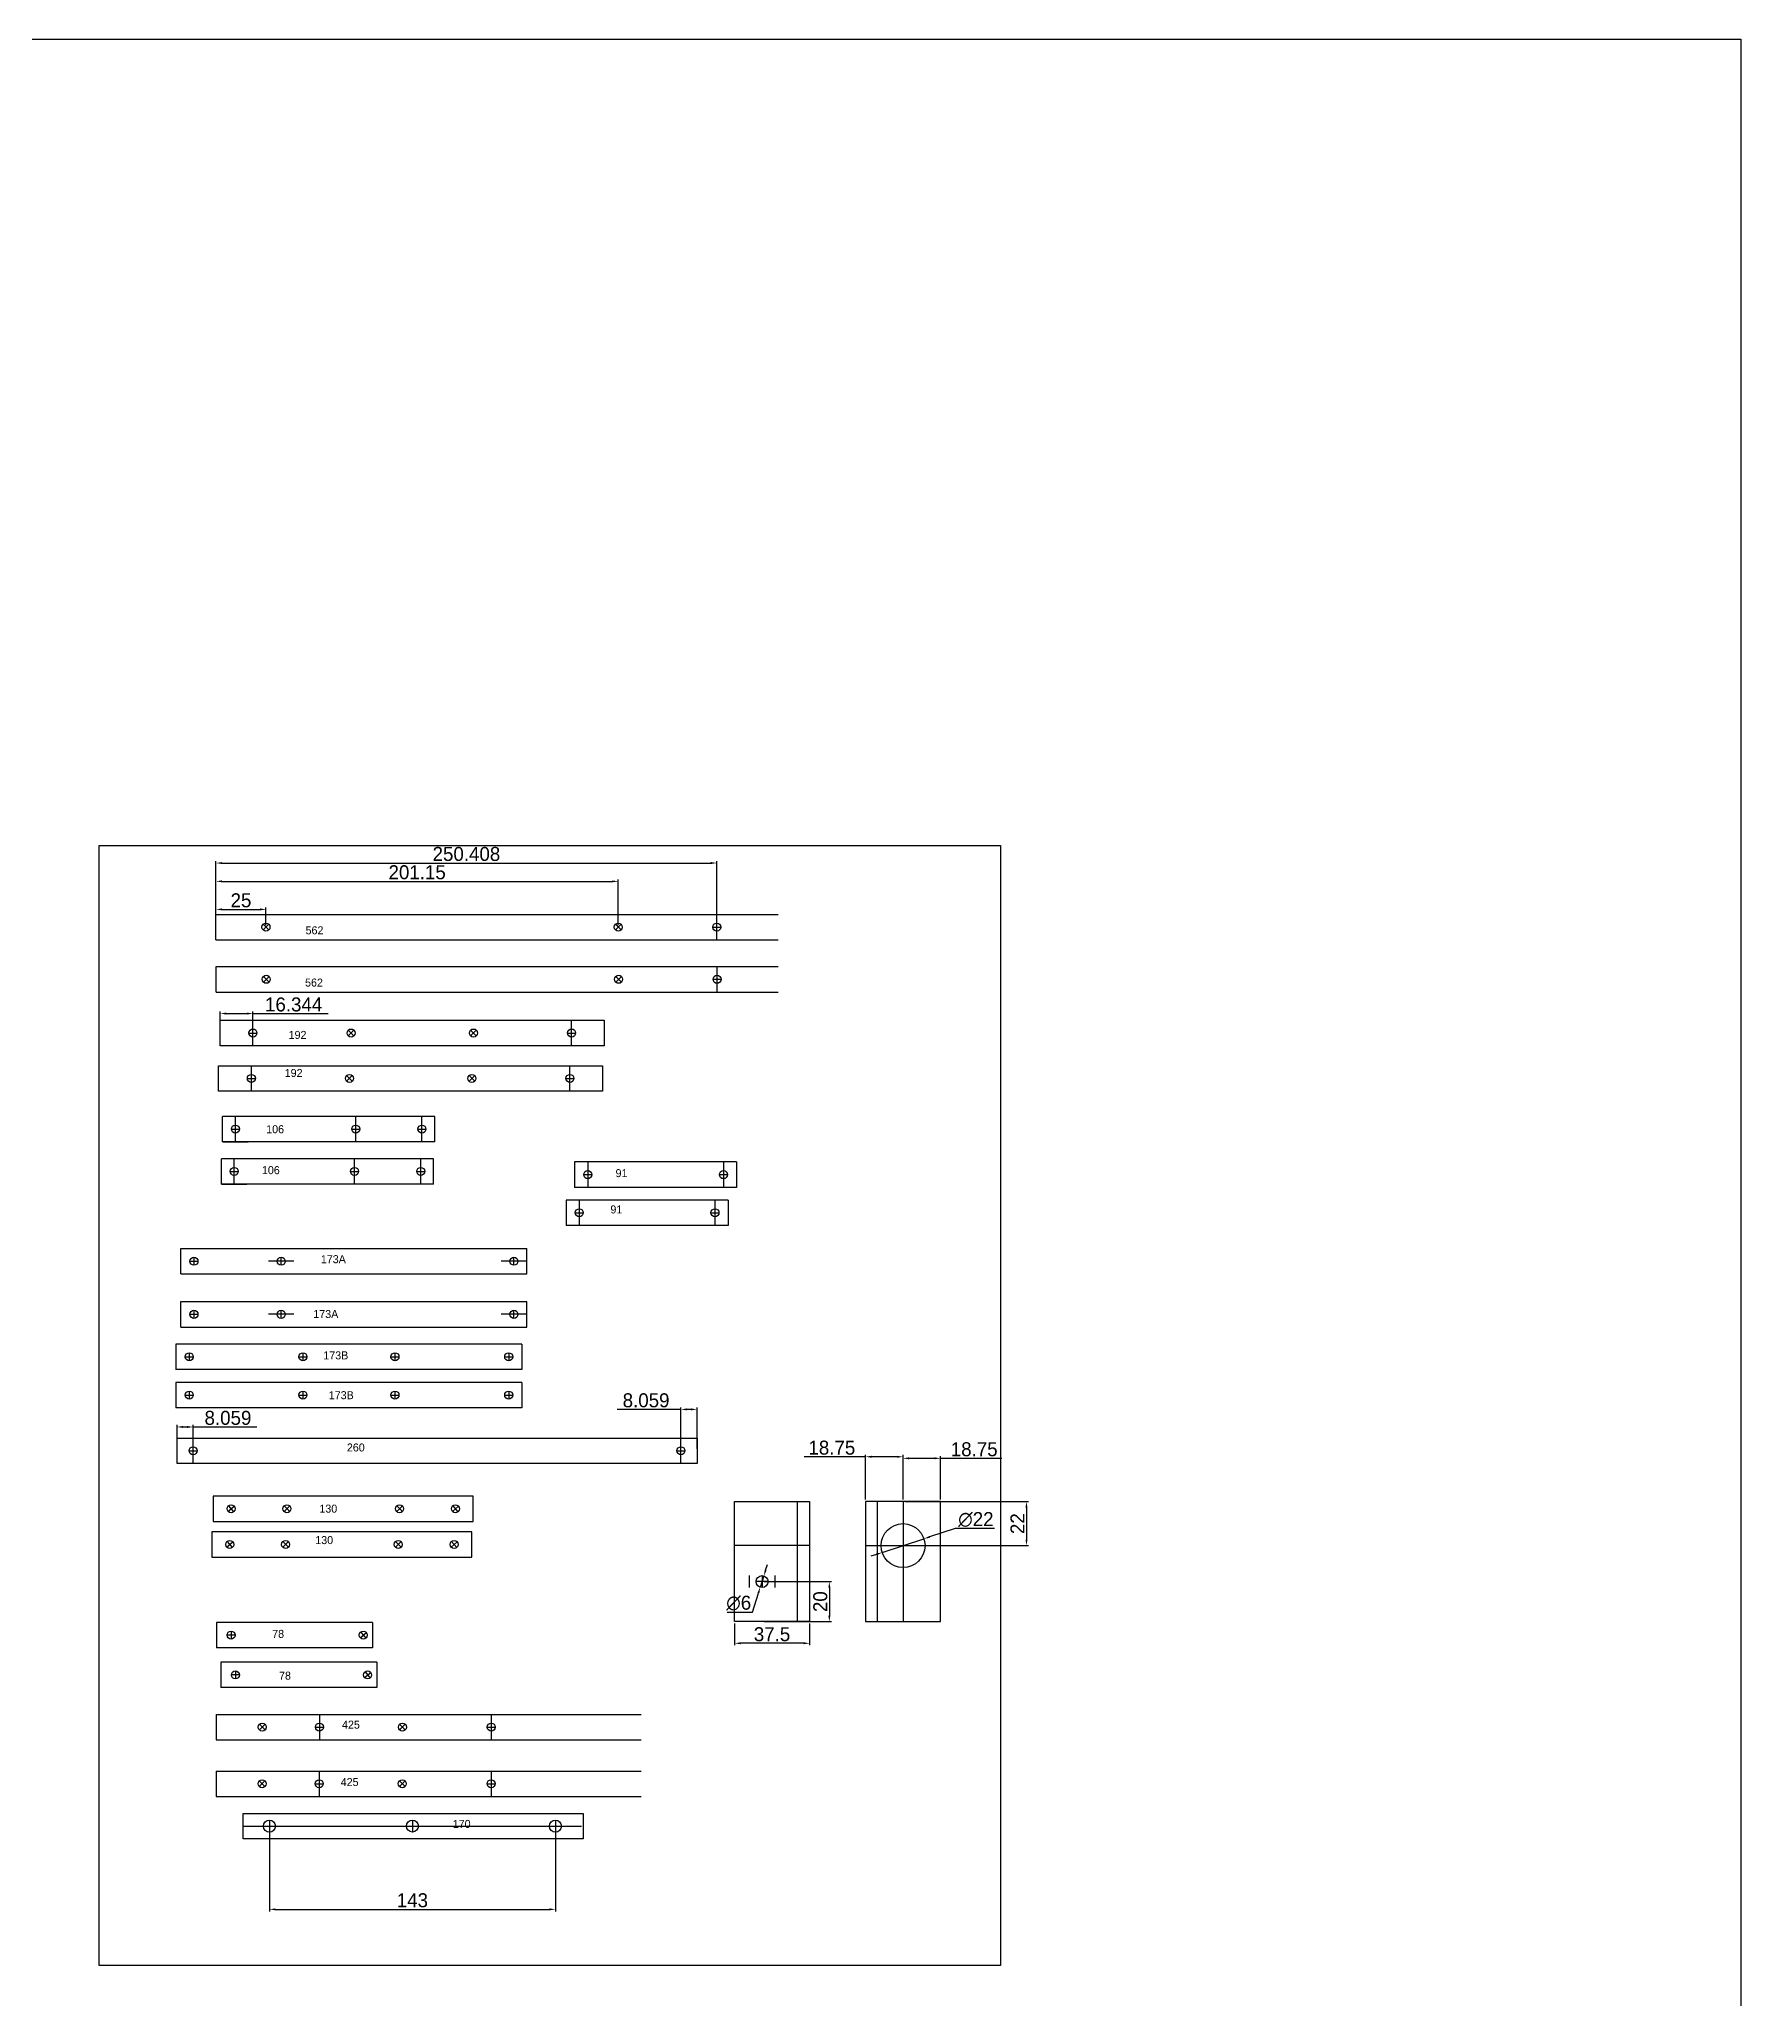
# Model space of a CAD drawing. Header units: millimetres. Extents: x -15418 to 43885, y -27590 to 23052.
# Drawn here: x 22939 to 23790, y -4512 to -3532 of the extents above; entities that cross this region are included whole.
import ezdxf

# ---------------------------------------------------------------- set-up
doc = ezdxf.new("R2010")
doc.units = ezdxf.units.MM
doc.header["$LTSCALE"] = 0.5
doc.layers.get('Defpoints').update_dxf_attribs({"color": 4})
doc.layers.add('Layer1', color=1, linetype='Continuous')
doc.layers.add('Layer4', color=6, linetype='Continuous')
doc.layers.add('Layer9', color=3, linetype='Continuous', lineweight=5)
doc.dimstyles.new('ISO-25', dxfattribs={"dimtxt": 7, "dimasz": 3, "dimexe": 1, "dimexo": 1, "dimgap": 1, "dimtad": 1, "dimtoh": 1, "dimdec": 3, "dimdsep": 46, "dimtxsty": 'Standard', "dimcen": 2.5, "dimadec": 0, "dimazin": 0, "dimtfac": 1, "dimtdec": 3, "dimtmove": 0, "dimatfit": 3, "dimfxl": 1, "dimarcsym": 1})

# ---------------------------------------------------------------- blocks, each defined once
blk = doc.blocks.new('*D146')
at = {"layer": 'Defpoints', "color": 0, "transparency": 16777216}
for p in [(23286.39, -4323.39), (23323.89, -4323.39), (23286.39, -4334.2)]:
    blk.add_point(p, dxfattribs=at)
at = {"layer": 'Layer1', "color": 0, "lineweight": -2, "transparency": 16777216}
for p, q in [((23286.39, -4324.39), (23286.39, -4335.2)), ((23323.89, -4324.39), (23323.89, -4335.2)), ((23320.89, -4334.2), (23289.39, -4334.2))]:
    blk.add_line(p, q, dxfattribs=at)
at = {"layer": 'Layer1', "color": 0, "transparency": 16777216}
for points in [[(23289.39, -4333.7), (23289.39, -4334.7), (23286.39, -4334.2)], [(23320.89, -4333.7), (23320.89, -4334.7), (23323.89, -4334.2)]]:
    blk.add_solid(points, dxfattribs=at)
at = {"layer": 'Layer1', "color": 0, "transparency": 16777216, "insert": (23305.14, -4329.7), "char_height": 7, "attachment_point": 5}
blk.add_mtext('37.5', dxfattribs=at)
blk = doc.blocks.new('*D176')
at = {"layer": 'Defpoints', "color": 0, "transparency": 16777216}
for p in [(23360.19, -4288.81), (23381.1, -4281.96)]:
    blk.add_point(p, dxfattribs=at)
at = {"layer": 'Layer1', "color": 0, "lineweight": -2, "transparency": 16777216}
for p, q in [((23396.73, -4276.85), (23383.95, -4281.03)), ((23416.39, -4276.85), (23396.73, -4276.85)), ((23357.34, -4289.74), (23354.49, -4290.68)), ((23360.19, -4288.81), (23381.1, -4281.96))]:
    blk.add_line(p, q, dxfattribs=at)
at = {"layer": 'Layer1', "color": 0, "transparency": 16777216}
for points in [[(23383.79, -4280.56), (23384.1, -4281.51), (23381.1, -4281.96)], [(23357.18, -4289.27), (23357.49, -4290.22), (23360.19, -4288.81)]]:
    blk.add_solid(points, dxfattribs=at)
at = {"layer": 'Layer1', "color": 0, "transparency": 16777216, "insert": (23407.06, -4272.35), "char_height": 7, "attachment_point": 5}
blk.add_mtext('∅22', dxfattribs=at)
blk = doc.blocks.new('*D177')
at = {"layer": 'Defpoints', "color": 0, "transparency": 16777216}
for p in [(23299.24, -4306.25), (23301.05, -4300.53)]:
    blk.add_point(p, dxfattribs=at)
at = {"layer": 'Layer1', "color": 0, "lineweight": -2, "transparency": 16777216}
for p, q in [((23301.95, -4297.67), (23302.86, -4294.81)), ((23295.32, -4318.64), (23298.33, -4309.11)), ((23301.05, -4300.53), (23299.24, -4306.25)), ((23282.65, -4318.64), (23295.32, -4318.64))]:
    blk.add_line(p, q, dxfattribs=at)
at = {"layer": 'Layer1', "color": 0, "transparency": 16777216}
for points in [[(23301.48, -4297.52), (23302.43, -4297.82), (23301.05, -4300.53)], [(23297.86, -4308.96), (23298.81, -4309.26), (23299.24, -4306.25)]]:
    blk.add_solid(points, dxfattribs=at)
at = {"layer": 'Layer1', "color": 0, "transparency": 16777216, "insert": (23288.48, -4314.14), "char_height": 7, "attachment_point": 5}
blk.add_mtext('∅6', dxfattribs=at)
blk = doc.blocks.new('*D178')
at = {"layer": 'Defpoints', "color": 0, "lineweight": -2, "transparency": 16777216}
for p, q in [((23053.82, -4426.58), (23053.82, -4468.21)), ((23196.82, -4426.62), (23196.82, -4468.21)), ((23056.82, -4467.21), (23193.82, -4467.21))]:
    blk.add_line(p, q, dxfattribs=at)
at = {"layer": 'Defpoints', "color": 0, "transparency": 16777216}
for p in [(23053.82, -4425.58), (23196.82, -4425.62), (23196.82, -4467.21)]:
    blk.add_point(p, dxfattribs=at)
for points in [[(23056.82, -4466.71), (23056.82, -4467.71), (23053.82, -4467.21)], [(23193.82, -4466.71), (23193.82, -4467.71), (23196.82, -4467.21)]]:
    blk.add_solid(points, dxfattribs=at)
at = {"layer": 'Defpoints', "color": 0, "transparency": 16777216, "insert": (23125.32, -4462.71), "char_height": 7, "attachment_point": 5}
blk.add_mtext('143', dxfattribs=at)
blk = doc.blocks.new('*D179')
at = {"layer": 'Defpoints', "color": 0, "lineweight": -2, "transparency": 16777216}
for p, q in [((23370.64, -4262.39), (23370.64, -4240.74)), ((23389.39, -4262.39), (23389.39, -4240.74)), ((23373.64, -4241.74), (23386.39, -4241.74)), ((23389.39, -4241.74), (23420.06, -4241.74))]:
    blk.add_line(p, q, dxfattribs=at)
at = {"layer": 'Defpoints', "color": 0, "transparency": 16777216}
for p in [(23389.39, -4241.74), (23370.64, -4263.39), (23389.39, -4263.39)]:
    blk.add_point(p, dxfattribs=at)
for points in [[(23373.64, -4241.24), (23373.64, -4242.24), (23370.64, -4241.74)], [(23386.39, -4241.24), (23386.39, -4242.24), (23389.39, -4241.74)]]:
    blk.add_solid(points, dxfattribs=at)
at = {"layer": 'Defpoints', "color": 0, "transparency": 16777216, "insert": (23406.23, -4237.24), "char_height": 7, "attachment_point": 5}
blk.add_mtext('18.75', dxfattribs=at)
blk = doc.blocks.new('*D180')
at = {"layer": 'Defpoints', "color": 0, "lineweight": -2, "transparency": 16777216}
for p, q in [((23351.89, -4240.96), (23321.23, -4240.96)), ((23351.89, -4262.39), (23351.89, -4239.96)), ((23367.64, -4240.96), (23354.89, -4240.96)), ((23370.64, -4262.39), (23370.64, -4239.96))]:
    blk.add_line(p, q, dxfattribs=at)
at = {"layer": 'Defpoints', "color": 0, "transparency": 16777216}
for p in [(23351.89, -4240.96), (23351.89, -4263.39), (23370.64, -4263.39)]:
    blk.add_point(p, dxfattribs=at)
for points in [[(23354.89, -4240.46), (23354.89, -4241.46), (23351.89, -4240.96)], [(23367.64, -4240.46), (23367.64, -4241.46), (23370.64, -4240.96)]]:
    blk.add_solid(points, dxfattribs=at)
at = {"layer": 'Defpoints', "color": 0, "transparency": 16777216, "insert": (23335.06, -4236.46), "char_height": 7, "attachment_point": 5}
blk.add_mtext('18.75', dxfattribs=at)
blk = doc.blocks.new('*D203')
at = {"layer": 'Defpoints', "color": 0, "transparency": 16777216}
for p in [(23370.64, -4263.39), (23370.64, -4285.39), (23432.36, -4285.39)]:
    blk.add_point(p, dxfattribs=at)
at = {"layer": 'Layer9', "color": 0, "lineweight": -2, "transparency": 16777216}
for p, q in [((23371.64, -4263.39), (23433.36, -4263.39)), ((23432.36, -4266.39), (23432.36, -4282.39)), ((23371.64, -4285.39), (23433.36, -4285.39))]:
    blk.add_line(p, q, dxfattribs=at)
at = {"layer": 'Layer9', "color": 0, "transparency": 16777216}
for points in [[(23431.86, -4266.39), (23432.86, -4266.39), (23432.36, -4263.39)], [(23431.86, -4282.39), (23432.86, -4282.39), (23432.36, -4285.39)]]:
    blk.add_solid(points, dxfattribs=at)
at = {"layer": 'Layer9', "color": 0, "transparency": 16777216, "insert": (23427.86, -4274.39), "char_height": 7, "attachment_point": 5, "rotation": 90}
blk.add_mtext('22', dxfattribs=at)
blk = doc.blocks.new('*D204')
at = {"layer": 'Defpoints', "color": 0, "transparency": 16777216}
for p in [(23300.14, -4303.39), (23300.14, -4323.39), (23333.8, -4323.39)]:
    blk.add_point(p, dxfattribs=at)
at = {"layer": 'Layer9', "color": 0, "lineweight": -2, "transparency": 16777216}
for p, q in [((23301.14, -4303.39), (23334.8, -4303.39)), ((23333.8, -4306.39), (23333.8, -4320.39)), ((23301.14, -4323.39), (23334.8, -4323.39))]:
    blk.add_line(p, q, dxfattribs=at)
at = {"layer": 'Layer9', "color": 0, "transparency": 16777216}
for points in [[(23333.3, -4306.39), (23334.3, -4306.39), (23333.8, -4303.39)], [(23333.3, -4320.39), (23334.3, -4320.39), (23333.8, -4323.39)]]:
    blk.add_solid(points, dxfattribs=at)
at = {"layer": 'Layer9', "color": 0, "transparency": 16777216, "insert": (23329.3, -4313.39), "char_height": 7, "attachment_point": 5, "rotation": 90}
blk.add_mtext('20', dxfattribs=at)
blk = doc.blocks.new('*D206')
at = {"layer": 'Defpoints', "color": 0, "transparency": 16777216}
for p in [(23052.13, -3967.34), (23027.13, -3976.2), (23052.13, -3976.2)]:
    blk.add_point(p, dxfattribs=at)
at = {"layer": 'Layer9', "color": 0, "lineweight": -2, "transparency": 16777216}
for p, q in [((23027.13, -3975.2), (23027.13, -3966.34)), ((23030.13, -3967.34), (23049.13, -3967.34)), ((23052.13, -3975.2), (23052.13, -3966.34))]:
    blk.add_line(p, q, dxfattribs=at)
at = {"layer": 'Layer9', "color": 0, "transparency": 16777216}
for points in [[(23030.13, -3966.84), (23030.13, -3967.84), (23027.13, -3967.34)], [(23049.13, -3966.84), (23049.13, -3967.84), (23052.13, -3967.34)]]:
    blk.add_solid(points, dxfattribs=at)
at = {"layer": 'Layer9', "color": 0, "transparency": 16777216, "insert": (23039.63, -3962.84), "char_height": 7, "attachment_point": 5}
blk.add_mtext('25', dxfattribs=at)
blk = doc.blocks.new('*D207')
at = {"layer": 'Defpoints', "color": 0, "transparency": 16777216}
for p in [(23228.28, -3953.32), (23027.13, -3976.2), (23228.28, -3976.2)]:
    blk.add_point(p, dxfattribs=at)
at = {"layer": 'Layer9', "color": 0, "lineweight": -2, "transparency": 16777216}
for p, q in [((23027.13, -3975.2), (23027.13, -3952.32)), ((23030.13, -3953.32), (23225.28, -3953.32)), ((23228.28, -3975.2), (23228.28, -3952.32))]:
    blk.add_line(p, q, dxfattribs=at)
at = {"layer": 'Layer9', "color": 0, "transparency": 16777216}
for points in [[(23030.13, -3952.82), (23030.13, -3953.82), (23027.13, -3953.32)], [(23225.28, -3952.82), (23225.28, -3953.82), (23228.28, -3953.32)]]:
    blk.add_solid(points, dxfattribs=at)
at = {"layer": 'Layer9', "color": 0, "transparency": 16777216, "insert": (23127.71, -3948.82), "char_height": 7, "attachment_point": 5}
blk.add_mtext('201.15', dxfattribs=at)
blk = doc.blocks.new('*D208')
at = {"layer": 'Defpoints', "color": 0, "transparency": 16777216}
for p in [(23277.54, -3944.16), (23027.13, -3976.2), (23277.54, -3976.2)]:
    blk.add_point(p, dxfattribs=at)
at = {"layer": 'Layer9', "color": 0, "lineweight": -2, "transparency": 16777216}
for p, q in [((23027.13, -3975.2), (23027.13, -3943.16)), ((23030.13, -3944.16), (23274.54, -3944.16)), ((23277.54, -3975.2), (23277.54, -3943.16))]:
    blk.add_line(p, q, dxfattribs=at)
at = {"layer": 'Layer9', "color": 0, "transparency": 16777216}
for points in [[(23030.13, -3943.66), (23030.13, -3944.66), (23027.13, -3944.16)], [(23274.54, -3943.66), (23274.54, -3944.66), (23277.54, -3944.16)]]:
    blk.add_solid(points, dxfattribs=at)
at = {"layer": 'Layer9', "color": 0, "transparency": 16777216, "insert": (23152.34, -3939.66), "char_height": 7, "attachment_point": 5}
blk.add_mtext('250.408', dxfattribs=at)
blk = doc.blocks.new('*D209')
at = {"layer": 'Defpoints', "color": 0, "transparency": 16777216}
for p in [(23045.62, -4019.41), (23029.27, -4029.13), (23045.62, -4029.13)]:
    blk.add_point(p, dxfattribs=at)
at = {"layer": 'Layer9', "color": 0, "lineweight": -2, "transparency": 16777216}
for p, q in [((23029.27, -4028.13), (23029.27, -4018.41)), ((23032.27, -4019.41), (23042.62, -4019.41)), ((23045.62, -4028.13), (23045.62, -4018.41)), ((23045.62, -4019.41), (23083.28, -4019.41))]:
    blk.add_line(p, q, dxfattribs=at)
at = {"layer": 'Layer9', "color": 0, "transparency": 16777216}
for points in [[(23032.27, -4018.91), (23032.27, -4019.91), (23029.27, -4019.41)], [(23042.62, -4018.91), (23042.62, -4019.91), (23045.62, -4019.41)]]:
    blk.add_solid(points, dxfattribs=at)
at = {"layer": 'Layer9', "color": 0, "transparency": 16777216, "insert": (23065.95, -4014.91), "char_height": 7, "attachment_point": 5}
blk.add_mtext('16.344', dxfattribs=at)
blk = doc.blocks.new('*D234')
at = {"layer": 'Defpoints', "color": 0, "transparency": 16777216}
for p in [(23259.59, -4217.28), (23259.59, -4237.96), (23267.65, -4237.96)]:
    blk.add_point(p, dxfattribs=at)
at = {"layer": 'Layer4', "color": 0, "lineweight": -2, "transparency": 16777216}
for p, q in [((23259.59, -4217.28), (23227.75, -4217.28)), ((23259.59, -4236.96), (23259.59, -4216.28)), ((23264.65, -4217.28), (23262.59, -4217.28)), ((23267.65, -4236.96), (23267.65, -4216.28))]:
    blk.add_line(p, q, dxfattribs=at)
at = {"layer": 'Layer4', "color": 0, "transparency": 16777216}
for points in [[(23262.59, -4216.78), (23262.59, -4217.78), (23259.59, -4217.28)], [(23264.65, -4216.78), (23264.65, -4217.78), (23267.65, -4217.28)]]:
    blk.add_solid(points, dxfattribs=at)
at = {"layer": 'Layer4', "color": 0, "transparency": 16777216, "insert": (23242.17, -4212.78), "char_height": 7, "attachment_point": 5}
blk.add_mtext('8.059', dxfattribs=at)
blk = doc.blocks.new('*D235')
at = {"layer": 'Defpoints', "color": 0, "transparency": 16777216}
for p in [(23015.71, -4226.06), (23007.65, -4237.96), (23015.71, -4237.96)]:
    blk.add_point(p, dxfattribs=at)
at = {"layer": 'Layer4', "color": 0, "lineweight": -2, "transparency": 16777216}
for p, q in [((23007.65, -4236.96), (23007.65, -4225.06)), ((23010.65, -4226.06), (23012.71, -4226.06)), ((23015.71, -4236.96), (23015.71, -4225.06)), ((23015.71, -4226.06), (23047.54, -4226.06))]:
    blk.add_line(p, q, dxfattribs=at)
at = {"layer": 'Layer4', "color": 0, "transparency": 16777216}
for points in [[(23010.65, -4225.56), (23010.65, -4226.56), (23007.65, -4226.06)], [(23012.71, -4225.56), (23012.71, -4226.56), (23015.71, -4226.06)]]:
    blk.add_solid(points, dxfattribs=at)
at = {"layer": 'Layer4', "color": 0, "transparency": 16777216, "insert": (23033.12, -4221.56), "char_height": 7, "attachment_point": 5}
blk.add_mtext('8.059', dxfattribs=at)

msp = doc.modelspace()

# ---------------------------------------------------------------- linework, layer by layer
at = {"layer": 'Layer1', "transparency": 33554661}
for p, q in [((23027.1322, -3969.8529), (23308.1322, -3969.8529)), ((23027.1322, -3982.5529), (23027.1322, -3969.8529)), ((23050.718, -3974.7886), (23053.5464, -3977.6171)), ((23050.718, -3977.6171), (23053.5464, -3974.7886)), ((23226.868, -3974.7886), (23229.6964, -3977.6171)), ((23226.868, -3977.6171), (23229.6964, -3974.7886)), ((23275.5401, -3976.2029), (23279.5401, -3976.2029)), ((23277.5401, -3982.5529), (23277.5401, -3969.8529)), ((23027.1322, -3982.5529), (23308.1322, -3982.5529)), ((23027.2725, -3995.9451), (23308.2725, -3995.9451)), ((23027.2725, -4008.6451), (23027.2725, -3995.9451)), ((23277.6804, -4008.6451), (23277.6804, -3995.9451)), ((23050.8583, -4000.8809), (23053.6867, -4003.7094)), ((23050.8583, -4003.7094), (23053.6867, -4000.8809)), ((23227.0083, -4000.8809), (23229.8367, -4003.7094)), ((23227.0083, -4003.7094), (23229.8367, -4000.8809)), ((23275.6804, -4002.2951), (23279.6804, -4002.2951)), ((23027.2725, -4008.6451), (23308.2725, -4008.6451)), ((23029.2706, -4035.4823), (23029.2706, -4022.7823)), ((23029.2706, -4022.7823), (23221.2706, -4022.7823)), ((23045.615, -4035.4823), (23045.615, -4022.7823)), ((23204.9262, -4035.4823), (23204.9262, -4022.7823)), ((23221.2706, -4022.7823), (23221.2706, -4035.4823)), ((23221.2706, -4035.4823), (23029.2706, -4035.4823)), ((23043.615, -4029.1323), (23047.615, -4029.1323)), ((23093.2643, -4027.7181), (23096.0927, -4030.5465)), ((23093.2643, -4030.5465), (23096.0927, -4027.7181)), ((23154.4485, -4027.7181), (23157.277, -4030.5465)), ((23154.4485, -4030.5465), (23157.277, -4027.7181)), ((23202.9262, -4029.1323), (23206.9262, -4029.1323)), ((23028.4594, -4058.1835), (23028.4594, -4045.4835)), ((23028.4594, -4045.4835), (23220.4594, -4045.4835)), ((23044.8038, -4058.1835), (23044.8038, -4045.4835)), ((23204.1149, -4058.1835), (23204.1149, -4045.4835)), ((23220.4594, -4045.4835), (23220.4594, -4058.1835)), ((23042.8038, -4051.8335), (23046.8038, -4051.8335)), ((23092.453, -4050.4193), (23095.2814, -4053.2478)), ((23092.453, -4053.2478), (23095.2814, -4050.4193)), ((23153.6373, -4050.4193), (23156.4657, -4053.2478)), ((23153.6373, -4053.2478), (23156.4657, -4050.4193)), ((23202.1149, -4051.8335), (23206.1149, -4051.8335)), ((23220.4594, -4058.1835), (23028.4594, -4058.1835)), ((23136.4653, -4070.7957), (23030.4653, -4070.7957)), ((23030.4653, -4083.4957), (23030.4653, -4070.7957)), ((23043.1953, -4070.7957), (23030.4953, -4070.7957)), ((23036.8453, -4083.4957), (23036.8453, -4070.7957)), ((23096.9953, -4083.4957), (23096.9953, -4070.7957)), ((23130.0853, -4083.4957), (23130.0853, -4070.7957)), ((23136.4653, -4083.4957), (23136.4653, -4070.7957)), ((23136.4653, -4083.4957), (23030.4653, -4083.4957)), ((23030.4953, -4083.4957), (23043.1953, -4083.4957)), ((23034.8453, -4077.1457), (23038.8453, -4077.1457)), ((23094.9953, -4077.1457), (23098.9953, -4077.1457)), ((23128.0853, -4077.1457), (23132.0853, -4077.1457)), ((23135.86, -4091.9579), (23029.86, -4091.9579)), ((23029.86, -4104.6579), (23029.86, -4091.9579)), ((23042.59, -4091.9579), (23029.89, -4091.9579)), ((23036.24, -4104.6579), (23036.24, -4091.9579)), ((23096.39, -4104.6579), (23096.39, -4091.9579)), ((23129.48, -4104.6579), (23129.48, -4091.9579)), ((23135.86, -4104.6579), (23135.86, -4091.9579)), ((23287.4335, -4093.5851), (23206.4335, -4093.5851)), ((23206.4335, -4093.5851), (23206.4335, -4106.2851)), ((23213.0135, -4093.5851), (23213.0135, -4106.2851)), ((23280.8535, -4093.5851), (23280.8535, -4106.2851)), ((23287.4335, -4093.5851), (23287.4335, -4106.2851)), ((23034.24, -4098.3079), (23038.24, -4098.3079)), ((23094.39, -4098.3079), (23098.39, -4098.3079)), ((23127.48, -4098.3079), (23131.48, -4098.3079)), ((23211.0135, -4099.9351), (23215.0135, -4099.9351)), ((23278.8535, -4099.9351), (23282.8535, -4099.9351)), ((23135.86, -4104.6579), (23029.86, -4104.6579)), ((23029.89, -4104.6579), (23042.59, -4104.6579)), ((23283.1993, -4112.6251), (23202.1993, -4112.6251)), ((23202.1993, -4112.6251), (23202.1993, -4125.3251)), ((23287.4335, -4106.2851), (23206.4335, -4106.2851)), ((23208.7793, -4112.6251), (23208.7793, -4125.3251)), ((23276.6193, -4112.6251), (23276.6193, -4125.3251)), ((23283.1993, -4112.6251), (23283.1993, -4125.3251)), ((23206.7793, -4118.9751), (23210.7793, -4118.9751)), ((23274.6193, -4118.9751), (23278.6193, -4118.9751)), ((23283.1993, -4125.3251), (23202.1993, -4125.3251)), ((23009.6071, -4136.8769), (23182.6071, -4136.8769)), ((23009.6071, -4149.5769), (23009.6071, -4136.8769)), ((23014.1321, -4143.2269), (23018.1321, -4143.2269)), ((23016.1321, -4141.2269), (23016.1321, -4145.2269)), ((23066.0821, -4143.2269), (23053.3821, -4143.2269)), ((23059.7321, -4145.2269), (23059.7321, -4141.2269)), ((23182.4321, -4143.2269), (23169.7321, -4143.2269)), ((23176.0821, -4145.2269), (23176.0821, -4141.2269)), ((23182.6071, -4149.5769), (23182.6071, -4136.8769)), ((23009.6071, -4149.5769), (23182.6071, -4149.5769)), ((23009.6071, -4163.411), (23182.6071, -4163.411)), ((23009.6071, -4176.111), (23009.6071, -4163.411)), ((23014.1321, -4169.761), (23018.1321, -4169.761)), ((23016.1321, -4167.761), (23016.1321, -4171.761)), ((23066.0821, -4169.761), (23053.3821, -4169.761)), ((23059.7321, -4171.761), (23059.7321, -4167.761)), ((23182.4321, -4169.761), (23169.7321, -4169.761)), ((23176.0821, -4171.761), (23176.0821, -4167.761)), ((23182.6071, -4176.111), (23182.6071, -4163.411)), ((23009.6071, -4176.111), (23182.6071, -4176.111)), ((23180.1216, -4184.638), (23007.1216, -4184.638)), ((23007.1216, -4184.638), (23007.1216, -4197.338)), ((23011.7716, -4190.988), (23015.7716, -4190.988)), ((23013.7716, -4188.988), (23013.7716, -4192.988)), ((23068.6216, -4190.988), (23072.6216, -4190.988)), ((23070.6216, -4188.988), (23070.6216, -4192.988)), ((23114.6216, -4190.988), (23118.6216, -4190.988)), ((23116.6216, -4188.988), (23116.6216, -4192.988)), ((23171.4716, -4190.988), (23175.4716, -4190.988)), ((23173.4716, -4188.988), (23173.4716, -4192.988)), ((23180.1216, -4184.638), (23180.1216, -4197.338)), ((23180.1216, -4197.338), (23007.1216, -4197.338)), ((23180.1216, -4203.7649), (23007.1216, -4203.7649)), ((23007.1216, -4203.7649), (23007.1216, -4216.4649)), ((23011.7716, -4210.1149), (23015.7716, -4210.1149)), ((23013.7716, -4208.1149), (23013.7716, -4212.1149)), ((23068.6216, -4210.1149), (23072.6216, -4210.1149)), ((23070.6216, -4208.1149), (23070.6216, -4212.1149)), ((23114.6216, -4210.1149), (23118.6216, -4210.1149)), ((23116.6216, -4208.1149), (23116.6216, -4212.1149)), ((23171.4716, -4210.1149), (23175.4716, -4210.1149)), ((23173.4716, -4208.1149), (23173.4716, -4212.1149)), ((23180.1216, -4203.7649), (23180.1216, -4216.4649)), ((23180.1216, -4216.4649), (23007.1216, -4216.4649)), ((23007.6462, -4244.3058), (23007.6462, -4231.6058)), ((23007.6462, -4231.6058), (23267.6462, -4231.6058)), ((23015.7056, -4244.3058), (23015.7056, -4231.6058)), ((23259.5868, -4244.3058), (23259.5868, -4231.6058)), ((23267.6462, -4231.6058), (23267.6462, -4244.3058)), ((23013.7056, -4237.9558), (23017.7056, -4237.9558)), ((23015.7056, -4237.9558), (23017.7056, -4237.9558)), ((23257.5868, -4237.9558), (23261.5868, -4237.9558)), ((23267.6462, -4244.3058), (23007.6462, -4244.3058)), ((23155.7442, -4260.6066), (23025.7442, -4260.6066)), ((23025.7442, -4260.6066), (23025.7442, -4273.3066)), ((23155.7442, -4273.3066), (23155.7442, -4260.6066)), ((23033.1121, -4268.2422), (23036.1763, -4265.671)), ((23033.3586, -4265.4245), (23035.9298, -4268.4887)), ((23064.0084, -4265.5424), (23061.18, -4268.3708)), ((23061.18, -4265.5424), (23064.0084, -4268.3708)), ((23117.48, -4265.5424), (23120.3084, -4268.3708)), ((23120.3084, -4265.5424), (23117.48, -4268.3708)), ((23145.3121, -4268.2422), (23148.3763, -4265.671)), ((23145.5586, -4265.4245), (23148.1298, -4268.4887)), ((23286.3918, -4263.3864), (23323.8918, -4263.3864)), ((23286.3918, -4323.3864), (23286.3918, -4263.3864)), ((23317.8918, -4323.3864), (23317.8918, -4263.3864)), ((23323.8918, -4263.3864), (23323.8918, -4323.3864)), ((23389.3918, -4263.3864), (23351.8918, -4263.3864)), ((23351.8918, -4263.3864), (23351.8918, -4323.3864)), ((23357.8918, -4323.3864), (23357.8918, -4263.3864)), ((23370.6418, -4263.3864), (23370.6418, -4323.3864)), ((23389.3918, -4323.3864), (23389.3918, -4263.3864)), ((23155.0939, -4278.4664), (23025.0939, -4278.4664)), ((23025.0939, -4278.4664), (23025.0939, -4291.1664)), ((23025.7442, -4273.3066), (23155.7442, -4273.3066)), ((23155.0939, -4291.1664), (23155.0939, -4278.4664)), ((23032.4618, -4286.102), (23035.526, -4283.5308)), ((23032.7083, -4283.2843), (23035.2795, -4286.3485)), ((23063.3581, -4283.4022), (23060.5297, -4286.2306)), ((23060.5297, -4283.4022), (23063.3581, -4286.2306)), ((23116.8297, -4283.4022), (23119.6581, -4286.2306)), ((23119.6581, -4283.4022), (23116.8297, -4286.2306)), ((23144.6618, -4286.102), (23147.726, -4283.5308)), ((23144.9083, -4283.2843), (23147.4795, -4286.3485)), ((23323.8918, -4285.3864), (23286.3918, -4285.3864)), ((23351.8918, -4285.3864), (23389.3918, -4285.3864)), ((23025.0939, -4291.1664), (23155.0939, -4291.1664)), ((23293.7918, -4300.3864), (23293.7918, -4306.3864)), ((23300.1418, -4300.3864), (23300.1418, -4306.3864)), ((23306.4918, -4300.3864), (23306.4918, -4306.3864)), ((23303.1418, -4303.3864), (23297.1418, -4303.3864)), ((23105.3639, -4323.7753), (23027.3639, -4323.7753)), ((23027.3639, -4323.7753), (23027.3639, -4336.4753)), ((23034.6524, -4328.1253), (23034.6524, -4332.1253)), ((23099.2419, -4331.4109), (23102.306, -4328.8397)), ((23099.4884, -4328.5932), (23102.0595, -4331.6574)), ((23105.3639, -4323.7753), (23105.3639, -4336.4753)), ((23323.8918, -4323.3864), (23286.3918, -4323.3864)), ((23351.8918, -4323.3864), (23389.3918, -4323.3864)), ((23105.3639, -4336.4753), (23027.3639, -4336.4753)), ((23036.6524, -4330.1253), (23032.6524, -4330.1253)), ((23107.5439, -4343.6754), (23029.5439, -4343.6754)), ((23029.5439, -4343.6754), (23029.5439, -4356.3754)), ((23036.8324, -4348.0254), (23036.8324, -4352.0254)), ((23101.4219, -4351.311), (23104.486, -4348.7398)), ((23101.6684, -4348.4933), (23104.2395, -4351.5575)), ((23107.5439, -4343.6754), (23107.5439, -4356.3754)), ((23107.5439, -4356.3754), (23029.5439, -4356.3754)), ((23038.8324, -4350.0254), (23034.8324, -4350.0254)), ((23027.2824, -4369.7682), (23239.7824, -4369.7682)), ((23027.2824, -4369.7682), (23027.2824, -4382.4682)), ((23048.8182, -4374.704), (23051.6466, -4377.5325)), ((23048.8182, -4377.5325), (23051.6466, -4374.704)), ((23076.8324, -4376.1182), (23080.8324, -4376.1182)), ((23078.8324, -4369.7682), (23078.8324, -4382.4682)), ((23118.9182, -4374.704), (23121.7466, -4377.5325)), ((23118.9182, -4377.5325), (23121.7466, -4374.704)), ((23162.7824, -4376.1182), (23166.7824, -4376.1182)), ((23164.7824, -4369.7682), (23164.7824, -4382.4682)), ((23027.2824, -4382.4682), (23239.7824, -4382.4682)), ((23027.1937, -4398.0711), (23239.6937, -4398.0711)), ((23027.1937, -4398.0711), (23027.1937, -4410.7711)), ((23078.7437, -4398.0711), (23078.7437, -4410.7711)), ((23164.6937, -4398.0711), (23164.6937, -4410.7711)), ((23048.7295, -4403.0069), (23051.5579, -4405.8353)), ((23048.7295, -4405.8353), (23051.5579, -4403.0069)), ((23076.7437, -4404.4211), (23080.7437, -4404.4211)), ((23118.8295, -4403.0069), (23121.6579, -4405.8353)), ((23118.8295, -4405.8353), (23121.6579, -4403.0069)), ((23162.6937, -4404.4211), (23166.6937, -4404.4211)), ((23027.1937, -4410.7711), (23239.6937, -4410.7711)), ((23040.7855, -4419.2324), (23210.7855, -4419.2324)), ((23040.7855, -4431.9324), (23040.7855, -4419.2324)), ((23040.7855, -4425.5824), (23209.8573, -4425.5824)), ((23053.8214, -4422.6224), (23053.8214, -4428.6224)), ((23125.3214, -4422.5824), (23125.3214, -4428.5824)), ((23196.8214, -4422.6224), (23196.8214, -4428.6224)), ((23210.7855, -4419.2324), (23210.7855, -4431.9324)), ((23210.7855, -4431.9324), (23040.7855, -4431.9324))]:
    msp.add_line(p, q, dxfattribs=at)
for points in [[(21269.8088, -3532.3278), (23789.5195, -3532.3278), (23789.5195, -5202.1006), (21269.8088, -5202.1006)], [(22968.7976, -3935.3214), (23419.401, -3935.3214), (23419.401, -4495.2271), (22968.7976, -4495.2271)]]:
    msp.add_lwpolyline(points, close=True, dxfattribs=at)
for centre, radius in [((23052.1322, -3976.2029), 2), ((23228.2822, -3976.2029), 2), ((23277.5401, -3976.2029), 2), ((23052.2725, -4002.2951), 2), ((23228.4225, -4002.2951), 2), ((23277.6804, -4002.2951), 2), ((23045.615, -4029.1323), 2), ((23094.6785, -4029.1323), 2), ((23155.8628, -4029.1323), 2), ((23204.9262, -4029.1323), 2), ((23044.8038, -4051.8335), 2), ((23093.8672, -4051.8335), 2), ((23155.0515, -4051.8335), 2), ((23204.1149, -4051.8335), 2), ((23036.8453, -4077.1457), 2), ((23096.9953, -4077.1457), 2), ((23130.0853, -4077.1457), 2), ((23036.24, -4098.3079), 2), ((23096.39, -4098.3079), 2), ((23129.48, -4098.3079), 2), ((23213.0135, -4099.9351), 2), ((23280.8535, -4099.9351), 2), ((23208.7793, -4118.9751), 2), ((23276.6193, -4118.9751), 2), ((23016.1321, -4143.2269), 2), ((23059.7321, -4143.2269), 2), ((23176.0821, -4143.2269), 2), ((23016.1321, -4169.761), 2), ((23059.7321, -4169.761), 2), ((23176.0821, -4169.761), 2), ((23013.7716, -4190.988), 2), ((23070.6216, -4190.988), 2), ((23116.6216, -4190.988), 2), ((23173.4716, -4190.988), 2), ((23013.7716, -4210.1149), 2), ((23070.6216, -4210.1149), 2), ((23116.6216, -4210.1149), 2), ((23173.4716, -4210.1149), 2), ((23015.7056, -4237.9558), 2), ((23259.5868, -4237.9558), 2), ((23034.6442, -4266.9566), 2), ((23062.5942, -4266.9566), 2), ((23118.8942, -4266.9566), 2), ((23146.8442, -4266.9566), 2), ((23370.6418, -4285.3864), 11), ((23033.9939, -4284.8164), 2), ((23061.9439, -4284.8164), 2), ((23118.2439, -4284.8164), 2), ((23146.1939, -4284.8164), 2), ((23300.1418, -4303.3864), 3), ((23034.6524, -4330.1253), 2), ((23100.7739, -4330.1253), 2), ((23036.8324, -4350.0254), 2), ((23102.9539, -4350.0254), 2), ((23050.2324, -4376.1182), 2), ((23078.8324, -4376.1182), 2), ((23120.3324, -4376.1182), 2), ((23164.7824, -4376.1182), 2), ((23050.1437, -4404.4211), 2), ((23078.7437, -4404.4211), 2), ((23120.2437, -4404.4211), 2), ((23164.6937, -4404.4211), 2), ((23053.8214, -4425.6224), 3), ((23125.3214, -4425.5824), 3), ((23196.8214, -4425.6224), 3)]:
    msp.add_circle(centre, radius, dxfattribs=at)

# ---------------------------------------------------------------- texts
at = {"layer": 'Layer1', "transparency": 33554661, "char_height": 4, "attachment_point": 1}
for s, width, insert in [('562', 22.236291, (23071.9183, -3975.7981)), ('562', 0.341075, (23071.6628, -4001.9089)), ('192', 20.725753, (23063.4448, -4028.0818)), ('192', 17.396579, (23061.4817, -4047.1017)), ('106', 16.643263, (23052.2271, -4075.2311)), ('106', 11.94892, (23050.0934, -4095.6898)), ('91', 12.815061, (23226.9033, -4097.1786)), ('91', 14.951338, (23224.34, -4115.3111)), ('173A', 21.186595, (23079.5539, -4140.1951)), ('173A', 21.186595, (23075.7951, -4167.5948)), ('173B', 15.722446, (23080.7911, -4188.2748)), ('173B', 15.722446, (23083.5253, -4208.1706)), ('260', 18.12169, (23092.5716, -4234.3121)), ('130', 19.855273, (23078.8227, -4264.8902)), ('130', 18.486198, (23076.7685, -4280.6184)), ('78', 15.417388, (23055.2269, -4327.5033)), ('78', 7.537505, (23058.6529, -4348.3768)), ('425', 13.287185, (23090.1372, -4372.8816)), ('425', 12.215792, (23089.4941, -4401.5639)), ('170', 15.475535, (23145.506, -4422.4966))]:
    msp.add_mtext_dynamic_manual_height_columns(s, width=width, gutter_width=20, heights=[0], dxfattribs=dict(at, insert=insert))

# ---------------------------------------------------------------- dimensions: what is measured, and where the dimension line sits
at = {"layer": 'Defpoints', "transparency": 33554661}
for base, p1, p2, picture, middle in [((23351.8918, -4240.9575), (23370.6418, -4263.3864), (23351.8918, -4263.3864), '*D180', (23335.0585, -4236.4575)), ((23389.3918, -4241.7384), (23370.6418, -4263.3864), (23389.3918, -4263.3864), '*D179', (23406.2252, -4237.2384)), ((23196.8214, -4467.2139), (23053.8214, -4425.5824), (23196.8214, -4425.6224), '*D178', (23125.3214, -4462.7139))]:
    dim = msp.add_linear_dim(base=base, p1=p1, p2=p2, dimstyle='ISO-25', dxfattribs=at)
    dim.commit()
    dim.dimension.update_dxf_attribs({"geometry": picture, "text_midpoint": middle})
at = {"layer": 'Layer1', "transparency": 33554661}
for p1, p2, picture, middle in [((23360.1877, -4288.8086), (23381.0959, -4281.9641), '*D176', (23407.0614, -4276.8467)), ((23301.0468, -4300.5261), (23299.2369, -4306.2466), '*D177', (23288.4821, -4318.6411))]:
    dim = msp.add_diameter_dim_2p(p1=p1, p2=p2, dimstyle='ISO-25', dxfattribs=at)
    dim.commit()
    dim.dimension.update_dxf_attribs({"geometry": picture, "text_midpoint": middle, "dimtype": 163})
dim = msp.add_linear_dim(base=(23286.3918, -4334.1953), p1=(23323.8918, -4323.3864), p2=(23286.3918, -4323.3864), dimstyle='ISO-25', dxfattribs=at)
dim.commit()
dim.dimension.update_dxf_attribs({"geometry": '*D146', "text_midpoint": (23305.1418, -4329.6953)})
at = {"layer": 'Layer4', "transparency": 33554661}
dim = msp.add_aligned_dim(p1=(23267.6462, -4237.9558), p2=(23259.5868, -4237.9558), distance=-20.6739, dimstyle='ISO-25', dxfattribs=at)
dim.commit()
dim.dimension.update_dxf_attribs({"geometry": '*D234', "text_midpoint": (23242.1701, -4212.7819)})
dim = msp.add_linear_dim(base=(23015.7056, -4226.0607), p1=(23007.6462, -4237.9558), p2=(23015.7056, -4237.9558), dimstyle='ISO-25', dxfattribs=at)
dim.commit()
dim.dimension.update_dxf_attribs({"geometry": '*D235', "text_midpoint": (23033.1223, -4221.5607)})
at = {"layer": 'Layer9', "transparency": 33554661}
for base, p1, p2, picture, middle in [((23277.5401, -3944.1587), (23027.1322, -3976.2029), (23277.5401, -3976.2029), '*D208', (23152.3362, -3939.6587)), ((23228.2822, -3953.317), (23027.1322, -3976.2029), (23228.2822, -3976.2029), '*D207', (23127.7072, -3948.817)), ((23052.1322, -3967.3441), (23027.1322, -3976.2029), (23052.1322, -3976.2029), '*D206', (23039.6322, -3962.8441)), ((23045.615, -4019.4058), (23029.2706, -4029.1323), (23045.615, -4029.1323), '*D209', (23065.9484, -4014.9058))]:
    dim = msp.add_linear_dim(base=base, p1=p1, p2=p2, dimstyle='ISO-25', dxfattribs=at)
    dim.commit()
    dim.dimension.update_dxf_attribs({"geometry": picture, "text_midpoint": middle})
for base, p1, p2, picture, middle in [((23432.3582, -4285.3864), (23370.6418, -4263.3864), (23370.6418, -4285.3864), '*D203', (23427.8582, -4274.3864)), ((23333.8045, -4323.3864), (23300.1418, -4303.3864), (23300.1418, -4323.3864), '*D204', (23329.3045, -4313.3864))]:
    dim = msp.add_linear_dim(base=base, p1=p1, p2=p2, angle=90, dimstyle='ISO-25', dxfattribs=at)
    dim.commit()
    dim.dimension.update_dxf_attribs({"geometry": picture, "text_midpoint": middle})

doc.saveas('drawing.dxf')
